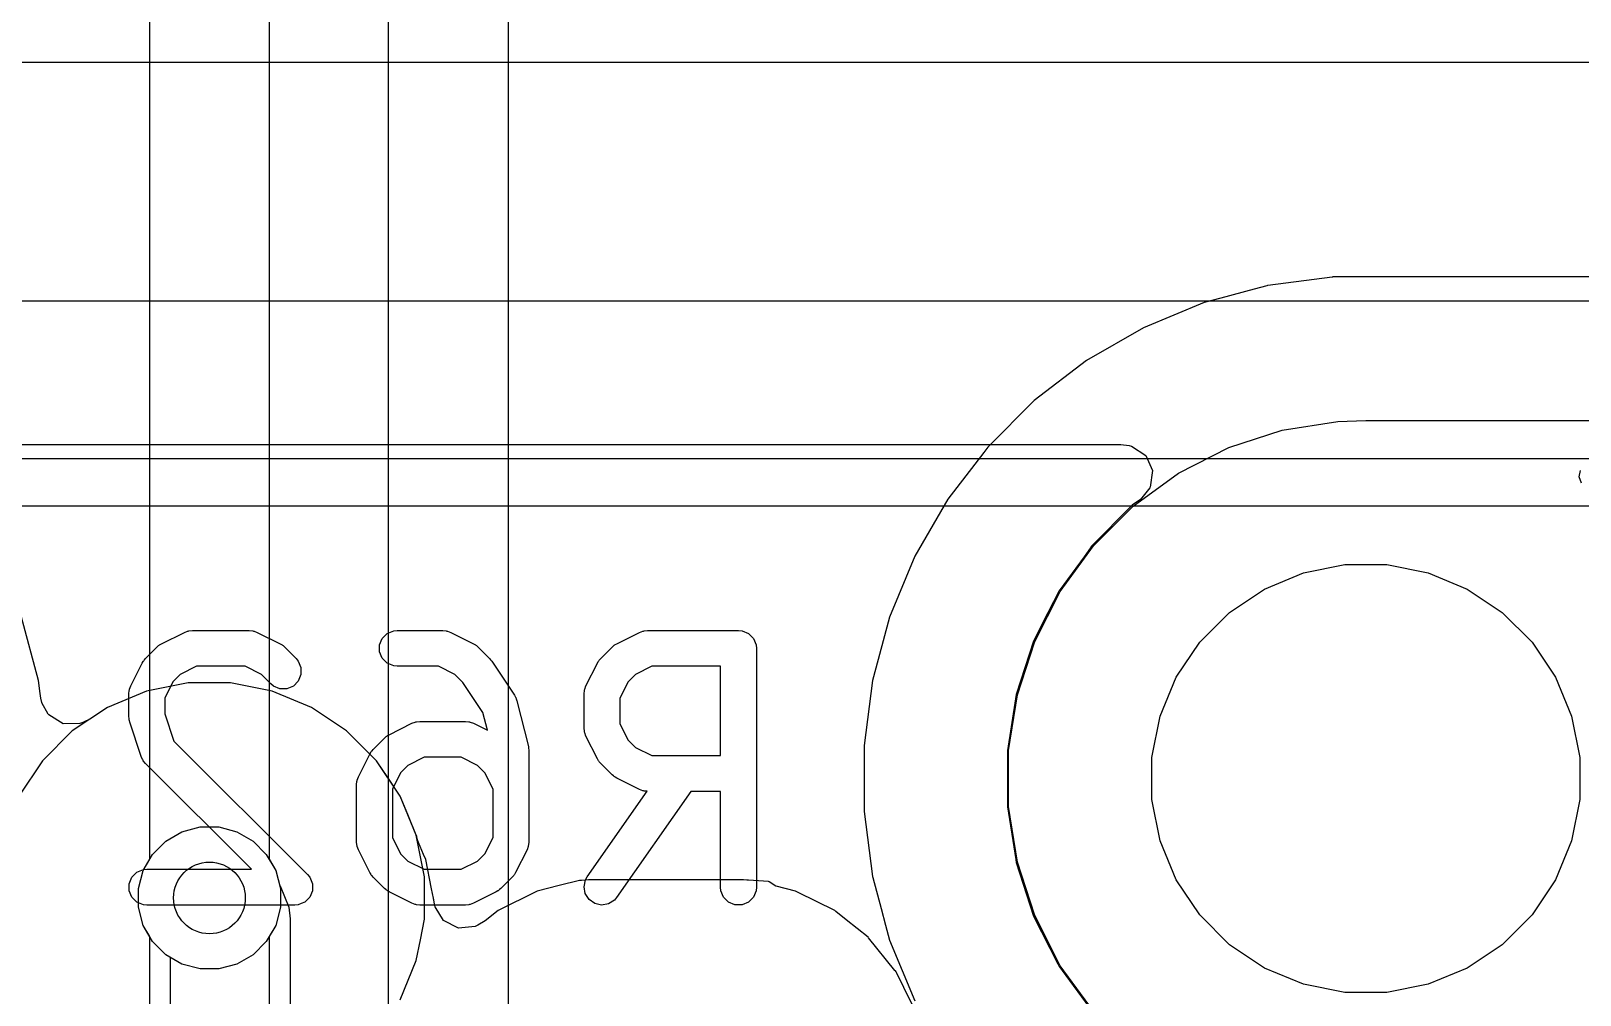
# Model space of a CAD drawing. Header units: inches. Extents: x 1.3 to 5.24, y -7.03 to -1.12.
# Drawn here: x 4.5178 to 4.7731, y -5.3703 to -5.2114 of the extents above; entities that cross this region are included whole.
import ezdxf

# ---------------------------------------------------------------- set-up
doc = ezdxf.new("R2010")
doc.units = ezdxf.units.IN
doc.header["$MEASUREMENT"] = 0
for name, color, linetype, true_color in [('B.Cu', 153, 'CONTINUOUS', 0x4d7fc4), ('B.Mask', 4, 'CONTINUOUS', 0x02ffee), ('B.Silkscreen', 31, 'CONTINUOUS', 0xe8b2a7), ('F.Cu', 13, 'CONTINUOUS', 0xc83434), ('F.Mask', 201, 'CONTINUOUS', 0xd864ff), ('F.Silkscreen', 41, 'CONTINUOUS', 0xf2eda1), ('In1.Cu', 91, 'CONTINUOUS', 0x7fc87f), ('In2.Cu', 33, 'CONTINUOUS', 0xce7d2c)]:
    doc.layers.add(name, color=color, linetype=linetype, true_color=true_color)

msp = doc.modelspace()

# ---------------------------------------------------------------- linework, layer by layer
at = {"layer": 'B.Cu', "linetype": 'CONTINUOUS'}
for p, q in [((3.98976, -5.21654), (5.03937, -5.21654)), ((5.03122, -5.25591), (3.99792, -5.25591)), ((4.47789, -5.27955), (4.6974, -5.27955)), ((4.6974, -5.27955), (4.69878, -5.27974)), ((4.69878, -5.27974), (4.6992, -5.27987)), ((4.6992, -5.27987), (4.70152, -5.28136)), ((4.70152, -5.28136), (4.70266, -5.28386)), ((4.70266, -5.28386), (4.70227, -5.28658)), ((4.77292, -5.28491), (4.77313, -5.28387)), ((4.77333, -5.28597), (4.77292, -5.28491)), ((4.70222, -5.28669), (4.70065, -5.28862)), ((4.70227, -5.28658), (4.70222, -5.28669)), ((4.69931, -5.28959), (4.69256, -5.29634)), ((4.70065, -5.28862), (4.69931, -5.28959)), ((4.69135, -5.29807), (4.68727, -5.30368)), ((4.6924, -5.29663), (4.69135, -5.29807)), ((4.69256, -5.29634), (4.6924, -5.29663)), ((4.72109, -5.3034), (4.72751, -5.30074)), ((4.72751, -5.30074), (4.73432, -5.29938)), ((4.73432, -5.29938), (4.74127, -5.29938)), ((4.74127, -5.29938), (4.74808, -5.30074)), ((4.74808, -5.30074), (4.7545, -5.3034)), ((4.68727, -5.30368), (4.68541, -5.30733)), ((4.71532, -5.30726), (4.72109, -5.3034)), ((4.7545, -5.3034), (4.76027, -5.30726)), ((4.68541, -5.30733), (4.68305, -5.31197)), ((4.71041, -5.31217), (4.71532, -5.30726)), ((4.76027, -5.30726), (4.76519, -5.31217)), ((4.68305, -5.31197), (4.68018, -5.32081)), ((4.70655, -5.31794), (4.71041, -5.31217)), ((4.76519, -5.31217), (4.76904, -5.31794)), ((4.54375, -5.31888), (4.5369, -5.32024)), ((4.55074, -5.31888), (4.54375, -5.31888)), ((4.54375, -5.31888), (4.54375, -5.31888)), ((4.54375, -5.31888), (4.54375, -5.31888)), ((4.55758, -5.32024), (4.55074, -5.31888)), ((4.55074, -5.31888), (4.55074, -5.31888)), ((4.55074, -5.31888), (4.55074, -5.31888)), ((4.70389, -5.32436), (4.70655, -5.31794)), ((4.76904, -5.31794), (4.7717, -5.32436)), ((4.5369, -5.32024), (4.53045, -5.32291)), ((4.5369, -5.32024), (4.5369, -5.32024)), ((4.5369, -5.32024), (4.5369, -5.32024)), ((4.55759, -5.32024), (4.55758, -5.32024)), ((4.55758, -5.32024), (4.55758, -5.32024)), ((4.56404, -5.32291), (4.55759, -5.32024)), ((4.68018, -5.32081), (4.67872, -5.33)), ((4.68018, -5.32081), (4.68018, -5.32081)), ((4.68018, -5.32081), (4.68018, -5.32081)), ((4.53045, -5.32291), (4.52464, -5.32679)), ((4.53045, -5.32291), (4.53045, -5.32291)), ((4.53045, -5.32291), (4.53045, -5.32291)), ((4.56984, -5.32679), (4.56404, -5.32291)), ((4.56404, -5.32291), (4.56404, -5.32291)), ((4.56404, -5.32291), (4.56404, -5.32291)), ((4.56404, -5.32291), (4.56404, -5.32291)), ((4.56404, -5.32291), (4.56404, -5.32291)), ((4.52464, -5.32679), (4.51971, -5.33173)), ((4.52464, -5.32679), (4.52464, -5.32679)), ((4.52464, -5.32679), (4.52464, -5.32679)), ((4.57478, -5.33173), (4.56984, -5.32679)), ((4.56984, -5.32679), (4.56984, -5.32679)), ((4.56984, -5.32679), (4.56984, -5.32679)), ((4.70253, -5.33117), (4.70389, -5.32436)), ((4.7717, -5.32436), (4.77306, -5.33117)), ((4.51971, -5.33173), (4.51583, -5.33754)), ((4.51971, -5.33173), (4.51971, -5.33173)), ((4.51971, -5.33173), (4.51971, -5.33173)), ((4.57866, -5.33754), (4.57478, -5.33173)), ((4.57478, -5.33173), (4.57478, -5.33173)), ((4.57478, -5.33173), (4.57478, -5.33173)), ((4.67872, -5.33), (4.67872, -5.3393)), ((4.70253, -5.33812), (4.70253, -5.33117)), ((4.77306, -5.33117), (4.77306, -5.33812)), ((4.57992, -5.34057), (4.57866, -5.33754)), ((4.57866, -5.33754), (4.57866, -5.33754)), ((4.67872, -5.3393), (4.6801, -5.34801)), ((4.70389, -5.34493), (4.70253, -5.33812)), ((4.77306, -5.33812), (4.7717, -5.34493)), ((4.58133, -5.34399), (4.57992, -5.34057)), ((4.54005, -5.34496), (4.54272, -5.34342)), ((4.54272, -5.34342), (4.5457, -5.34262)), ((4.5457, -5.34262), (4.54879, -5.34262)), ((4.54879, -5.34262), (4.55176, -5.34342)), ((4.55176, -5.34342), (4.55443, -5.34496)), ((4.58139, -5.34417), (4.58133, -5.34399)), ((4.58141, -5.34427), (4.58139, -5.34417)), ((4.58155, -5.34473), (4.58141, -5.34427)), ((4.53633, -5.34981), (4.53787, -5.34714)), ((4.53787, -5.34714), (4.54005, -5.34496)), ((4.55443, -5.34496), (4.55661, -5.34714)), ((4.55661, -5.34714), (4.55816, -5.34981)), ((4.58171, -5.34518), (4.58155, -5.34473)), ((4.58253, -5.34716), (4.58171, -5.34518)), ((4.58289, -5.34801), (4.58253, -5.34716)), ((4.70655, -5.35135), (4.70389, -5.34493)), ((4.7717, -5.34493), (4.76904, -5.35135)), ((4.58385, -5.35283), (4.58289, -5.34801)), ((4.6801, -5.34801), (4.68018, -5.34848)), ((4.68018, -5.34848), (4.68305, -5.35732)), ((4.53553, -5.35279), (4.53633, -5.34981)), ((4.55816, -5.34981), (4.5588, -5.35222)), ((4.5588, -5.35222), (4.55887, -5.35231)), ((4.55887, -5.35231), (4.56034, -5.35586)), ((4.60486, -5.3523), (4.60125, -5.3532)), ((4.60822, -5.35147), (4.60486, -5.3523)), ((4.60828, -5.35146), (4.60822, -5.35147)), ((4.60838, -5.35146), (4.60828, -5.35146)), ((4.60857, -5.35144), (4.60838, -5.35146)), ((4.60969, -5.35137), (4.60857, -5.35144)), ((4.60979, -5.35136), (4.60969, -5.35137)), ((4.60983, -5.35136), (4.60979, -5.35136)), ((4.63525, -5.35136), (4.60983, -5.35136)), ((4.63579, -5.35139), (4.63525, -5.35136)), ((4.63525, -5.35136), (4.63525, -5.35136)), ((4.63605, -5.35141), (4.63579, -5.35139)), ((4.63579, -5.35139), (4.63579, -5.35139)), ((4.63936, -5.35164), (4.63605, -5.35141)), ((4.63946, -5.35169), (4.63936, -5.35164)), ((4.64057, -5.35239), (4.63946, -5.35169)), ((4.71041, -5.35712), (4.70655, -5.35135)), ((4.76904, -5.35135), (4.76519, -5.35712)), ((4.53553, -5.35587), (4.53553, -5.35279)), ((4.58415, -5.35436), (4.58385, -5.35283)), ((4.58417, -5.35445), (4.58415, -5.35436)), ((4.58419, -5.35464), (4.58417, -5.35445)), ((4.58433, -5.35533), (4.58419, -5.35464)), ((4.60113, -5.35326), (4.59482, -5.35639)), ((4.60124, -5.3532), (4.60113, -5.35326)), ((4.60125, -5.3532), (4.60124, -5.3532)), ((4.60125, -5.3532), (4.60125, -5.3532)), ((4.64063, -5.35241), (4.64057, -5.35239)), ((4.64383, -5.3532), (4.64063, -5.35241)), ((4.64424, -5.35341), (4.64383, -5.3532)), ((4.64383, -5.3532), (4.64383, -5.3532)), ((4.65027, -5.3564), (4.64424, -5.35341)), ((4.64424, -5.35341), (4.64424, -5.35341)), ((4.53633, -5.35885), (4.53553, -5.35587)), ((4.56034, -5.35586), (4.56034, -5.35586)), ((4.56034, -5.35586), (4.56053, -5.35778)), ((4.58446, -5.35579), (4.58433, -5.35533)), ((4.58583, -5.35807), (4.58446, -5.35579)), ((4.59482, -5.35639), (4.59266, -5.35813)), ((4.65036, -5.35647), (4.65027, -5.3564)), ((4.65046, -5.35655), (4.65036, -5.35647)), ((4.65036, -5.35647), (4.65036, -5.35647)), ((4.65218, -5.35794), (4.65046, -5.35655)), ((4.65046, -5.35655), (4.65046, -5.35655)), ((4.68305, -5.35732), (4.68706, -5.3652)), ((4.71532, -5.36204), (4.71041, -5.35712)), ((4.76519, -5.35712), (4.76027, -5.36204)), ((4.53787, -5.36152), (4.53633, -5.35885)), ((4.56053, -5.35778), (4.56053, -5.375)), ((4.58829, -5.35931), (4.58583, -5.35807)), ((4.59103, -5.35902), (4.58829, -5.35931)), ((4.59146, -5.35883), (4.59103, -5.35902)), ((4.59266, -5.35813), (4.59146, -5.35883)), ((4.59266, -5.35813), (4.59266, -5.35813)), ((4.59266, -5.35813), (4.59266, -5.35813)), ((4.65578, -5.36082), (4.65218, -5.35794)), ((4.54005, -5.3637), (4.53787, -5.36152)), ((4.65585, -5.36088), (4.65578, -5.36082)), ((4.66018, -5.36627), (4.65585, -5.36088)), ((4.65585, -5.36088), (4.65585, -5.36088)), ((4.65585, -5.36088), (4.65585, -5.36088)), ((4.72109, -5.36589), (4.71532, -5.36204)), ((4.76027, -5.36204), (4.7545, -5.36589)), ((4.54085, -5.36416), (4.54005, -5.3637)), ((4.54085, -5.375), (4.54085, -5.36416)), ((4.66027, -5.36637), (4.66018, -5.36627)), ((4.66038, -5.36652), (4.66027, -5.36637)), ((4.66048, -5.36674), (4.66038, -5.36652)), ((4.66165, -5.3691), (4.66048, -5.36674)), ((4.68706, -5.3652), (4.68717, -5.36541)), ((4.68717, -5.36541), (4.68727, -5.36561)), ((4.68727, -5.36561), (4.68775, -5.36627)), ((4.68775, -5.36627), (4.69274, -5.37313)), ((4.72751, -5.36855), (4.72109, -5.36589)), ((4.7545, -5.36589), (4.74808, -5.36855)), ((4.66353, -5.37291), (4.66165, -5.3691)), ((4.73432, -5.36991), (4.72751, -5.36855)), ((4.74127, -5.36991), (4.73432, -5.36991)), ((4.74808, -5.36855), (4.74127, -5.36991))]:
    msp.add_line(p, q, dxfattribs=at)
at = {"layer": 'B.Cu'}
msp.add_circle((4.54724, -5.35433), 0.00591, dxfattribs=at)
at = {"layer": 'B.Mask', "linetype": 'CONTINUOUS'}
for p, q in [((4.72109, -5.3034), (4.72751, -5.30074)), ((4.72751, -5.30074), (4.73432, -5.29938)), ((4.73432, -5.29938), (4.74127, -5.29938)), ((4.74127, -5.29938), (4.74808, -5.30074)), ((4.74808, -5.30074), (4.7545, -5.3034)), ((4.71532, -5.30726), (4.72109, -5.3034)), ((4.7545, -5.3034), (4.76027, -5.30726)), ((4.71041, -5.31217), (4.71532, -5.30726)), ((4.76027, -5.30726), (4.76519, -5.31217)), ((4.70655, -5.31794), (4.71041, -5.31217)), ((4.76519, -5.31217), (4.76904, -5.31794)), ((4.70389, -5.32436), (4.70655, -5.31794)), ((4.76904, -5.31794), (4.7717, -5.32436)), ((4.70253, -5.33117), (4.70389, -5.32436)), ((4.7717, -5.32436), (4.77306, -5.33117)), ((4.70253, -5.33812), (4.70253, -5.33117)), ((4.77306, -5.33117), (4.77306, -5.33812)), ((4.70389, -5.34493), (4.70253, -5.33812)), ((4.77306, -5.33812), (4.7717, -5.34493)), ((4.70655, -5.35135), (4.70389, -5.34493)), ((4.7717, -5.34493), (4.76904, -5.35135)), ((4.71041, -5.35712), (4.70655, -5.35135)), ((4.76904, -5.35135), (4.76519, -5.35712)), ((4.71532, -5.36204), (4.71041, -5.35712)), ((4.76519, -5.35712), (4.76027, -5.36204)), ((4.72109, -5.36589), (4.71532, -5.36204)), ((4.76027, -5.36204), (4.7545, -5.36589)), ((4.72751, -5.36855), (4.72109, -5.36589)), ((4.7545, -5.36589), (4.74808, -5.36855)), ((4.73432, -5.36991), (4.72751, -5.36855)), ((4.74127, -5.36991), (4.73432, -5.36991)), ((4.74808, -5.36855), (4.74127, -5.36991))]:
    msp.add_line(p, q, dxfattribs=at)
at = {"layer": 'B.Silkscreen', "linetype": 'CONTINUOUS'}
for p, q in [((4.53936, -5.31242), (4.54311, -5.31054)), ((4.54311, -5.31054), (4.54365, -5.31033)), ((4.54365, -5.31033), (4.54376, -5.31033)), ((4.54376, -5.31033), (4.54386, -5.31029)), ((4.54386, -5.31029), (4.54443, -5.31023)), ((4.54443, -5.31023), (4.55381, -5.31023)), ((4.55381, -5.31023), (4.55438, -5.31029)), ((4.55438, -5.31029), (4.55448, -5.31033)), ((4.55448, -5.31033), (4.55459, -5.31033)), ((4.55459, -5.31033), (4.55513, -5.31054)), ((4.55513, -5.31054), (4.55888, -5.31242)), ((4.57572, -5.31154), (4.57654, -5.31073)), ((4.57654, -5.31073), (4.5776, -5.31029)), ((4.5776, -5.31029), (4.57818, -5.31023)), ((4.57818, -5.31023), (4.58568, -5.31023)), ((4.58568, -5.31023), (4.58625, -5.31029)), ((4.58625, -5.31029), (4.58635, -5.31033)), ((4.58635, -5.31033), (4.58646, -5.31033)), ((4.58646, -5.31033), (4.587, -5.31054)), ((4.587, -5.31054), (4.59075, -5.31242)), ((4.61435, -5.31242), (4.6181, -5.31054)), ((4.6181, -5.31054), (4.61864, -5.31033)), ((4.61864, -5.31033), (4.61875, -5.31033)), ((4.61875, -5.31033), (4.61885, -5.31029)), ((4.61885, -5.31029), (4.61942, -5.31023)), ((4.61942, -5.31023), (4.63442, -5.31023)), ((4.63442, -5.31023), (4.635, -5.31029)), ((4.635, -5.31029), (4.63606, -5.31073)), ((4.63606, -5.31073), (4.63688, -5.31154)), ((4.53672, -5.31484), (4.53859, -5.31297)), ((4.53859, -5.31297), (4.53882, -5.31278)), ((4.53882, -5.31278), (4.53887, -5.31272)), ((4.53887, -5.31272), (4.53896, -5.31267)), ((4.53896, -5.31267), (4.53904, -5.3126)), ((4.53904, -5.3126), (4.53911, -5.31257)), ((4.53911, -5.31257), (4.53936, -5.31242)), ((4.55888, -5.31242), (4.55912, -5.31257)), ((4.55912, -5.31257), (4.5592, -5.3126)), ((4.5592, -5.3126), (4.55928, -5.31267)), ((4.55928, -5.31267), (4.55937, -5.31272)), ((4.55937, -5.31272), (4.55942, -5.31278)), ((4.55942, -5.31278), (4.55964, -5.31297)), ((4.55964, -5.31297), (4.56152, -5.31484)), ((4.57528, -5.31261), (4.57572, -5.31154)), ((4.57528, -5.31376), (4.57528, -5.31261)), ((4.57572, -5.31482), (4.57528, -5.31376)), ((4.59075, -5.31242), (4.59099, -5.31257)), ((4.59099, -5.31257), (4.59107, -5.3126)), ((4.59107, -5.3126), (4.59115, -5.31267)), ((4.59115, -5.31267), (4.59124, -5.31272)), ((4.59124, -5.31272), (4.59129, -5.31278)), ((4.59129, -5.31278), (4.59151, -5.31297)), ((4.59151, -5.31297), (4.59339, -5.31484)), ((4.61171, -5.31484), (4.61359, -5.31297)), ((4.61359, -5.31297), (4.61381, -5.31278)), ((4.61381, -5.31278), (4.61386, -5.31272)), ((4.61386, -5.31272), (4.61395, -5.31267)), ((4.61395, -5.31267), (4.61403, -5.3126)), ((4.61403, -5.3126), (4.6141, -5.31257)), ((4.6141, -5.31257), (4.61435, -5.31242)), ((4.63688, -5.31154), (4.63732, -5.31261)), ((4.63732, -5.31261), (4.63737, -5.31318)), ((4.63737, -5.31318), (4.63737, -5.35255)), ((4.53429, -5.31936), (4.53617, -5.31561)), ((4.53617, -5.31561), (4.53632, -5.31536)), ((4.53632, -5.31536), (4.53635, -5.31529)), ((4.53635, -5.31529), (4.53642, -5.31521)), ((4.53642, -5.31521), (4.53647, -5.31512)), ((4.53647, -5.31512), (4.53653, -5.31507)), ((4.53653, -5.31507), (4.53672, -5.31484)), ((4.54513, -5.31613), (4.54243, -5.31748)), ((4.55311, -5.31613), (4.54513, -5.31613)), ((4.55581, -5.31748), (4.55311, -5.31613)), ((4.56152, -5.31484), (4.56189, -5.31529)), ((4.56189, -5.31529), (4.56233, -5.31636)), ((4.56233, -5.31636), (4.56233, -5.31751)), ((4.57654, -5.31564), (4.57572, -5.31482)), ((4.5776, -5.31608), (4.57654, -5.31564)), ((4.57818, -5.31613), (4.5776, -5.31608)), ((4.58498, -5.31613), (4.57818, -5.31613)), ((4.58768, -5.31748), (4.58498, -5.31613)), ((4.59339, -5.31484), (4.59339, -5.31485)), ((4.59339, -5.31485), (4.59339, -5.31485)), ((4.59339, -5.31485), (4.59358, -5.31508)), ((4.59358, -5.31508), (4.59376, -5.31529)), ((4.59376, -5.31529), (4.59376, -5.31529)), ((4.59376, -5.31529), (4.59376, -5.31529)), ((4.59376, -5.31529), (4.59751, -5.32092)), ((4.60928, -5.31936), (4.61116, -5.31561)), ((4.61116, -5.31561), (4.61131, -5.31536)), ((4.61131, -5.31536), (4.61134, -5.31529)), ((4.61134, -5.31529), (4.61141, -5.31521)), ((4.61141, -5.31521), (4.61147, -5.31512)), ((4.61147, -5.31512), (4.61152, -5.31507)), ((4.61152, -5.31507), (4.61171, -5.31484)), ((4.62012, -5.31613), (4.61742, -5.31748)), ((4.63147, -5.31613), (4.62012, -5.31613)), ((4.63147, -5.33085), (4.63147, -5.31613)), ((4.54123, -5.31868), (4.53989, -5.32138)), ((4.54243, -5.31748), (4.54123, -5.31868)), ((4.55734, -5.31902), (4.55581, -5.31748)), ((4.55779, -5.31939), (4.55734, -5.31902)), ((4.56189, -5.31857), (4.56107, -5.31939)), ((4.56233, -5.31751), (4.56189, -5.31857)), ((4.58901, -5.31881), (4.58768, -5.31748)), ((4.59231, -5.32377), (4.58901, -5.31881)), ((4.61623, -5.31868), (4.61488, -5.32138)), ((4.61742, -5.31748), (4.61623, -5.31868)), ((4.53398, -5.32068), (4.53404, -5.3201)), ((4.53398, -5.32443), (4.53398, -5.32068)), ((4.53404, -5.3201), (4.53408, -5.32001)), ((4.53408, -5.3199), (4.53429, -5.31936)), ((4.53408, -5.32001), (4.53408, -5.3199)), ((4.53989, -5.32138), (4.53989, -5.32395)), ((4.55885, -5.31983), (4.55779, -5.31939)), ((4.56001, -5.31983), (4.55885, -5.31983)), ((4.56107, -5.31939), (4.56001, -5.31983)), ((4.59751, -5.32092), (4.59768, -5.32124)), ((4.59768, -5.32124), (4.59772, -5.32129)), ((4.59772, -5.32129), (4.59775, -5.32136)), ((4.59775, -5.32136), (4.59778, -5.32143)), ((4.59778, -5.32143), (4.59779, -5.3215)), ((4.59779, -5.3215), (4.59792, -5.32184)), ((4.60897, -5.32068), (4.60903, -5.3201)), ((4.60897, -5.32631), (4.60897, -5.32068)), ((4.60903, -5.3201), (4.60907, -5.32001)), ((4.60907, -5.32001), (4.60908, -5.3199)), ((4.60908, -5.3199), (4.60928, -5.31936)), ((4.61488, -5.32138), (4.61488, -5.32561)), ((4.53989, -5.32395), (4.54139, -5.32846)), ((4.59304, -5.32669), (4.59231, -5.32377)), ((4.59792, -5.32184), (4.59979, -5.32934)), ((4.53401, -5.32472), (4.53398, -5.32443)), ((4.534, -5.3248), (4.53401, -5.32472)), ((4.53403, -5.3249), (4.534, -5.3248)), ((4.53404, -5.32501), (4.53403, -5.3249)), ((4.53407, -5.32508), (4.53404, -5.32501)), ((4.53413, -5.32536), (4.53407, -5.32508)), ((4.53601, -5.33099), (4.53413, -5.32536)), ((4.57686, -5.32741), (4.58061, -5.32554)), ((4.58061, -5.32554), (4.58115, -5.32533)), ((4.58115, -5.32533), (4.58125, -5.32532)), ((4.58125, -5.32532), (4.58135, -5.32528)), ((4.58135, -5.32528), (4.58193, -5.32523)), ((4.58193, -5.32523), (4.58943, -5.32523)), ((4.58943, -5.32523), (4.59, -5.32528)), ((4.59, -5.32528), (4.5901, -5.32532)), ((4.5901, -5.32532), (4.59021, -5.32533)), ((4.59021, -5.32533), (4.59075, -5.32554)), ((4.59075, -5.32554), (4.59304, -5.32669)), ((4.60903, -5.32688), (4.60897, -5.32631)), ((4.61488, -5.32561), (4.61623, -5.32831)), ((4.54139, -5.32846), (4.56339, -5.35046)), ((4.57421, -5.32984), (4.57609, -5.32797)), ((4.57609, -5.32797), (4.57632, -5.32778)), ((4.57632, -5.32778), (4.57637, -5.32772)), ((4.57637, -5.32772), (4.57646, -5.32767)), ((4.57646, -5.32767), (4.57654, -5.3276)), ((4.57654, -5.3276), (4.57661, -5.32757)), ((4.57661, -5.32757), (4.57686, -5.32741)), ((4.59979, -5.32934), (4.5998, -5.32944)), ((4.60907, -5.32698), (4.60903, -5.32688)), ((4.60908, -5.32709), (4.60907, -5.32698)), ((4.60928, -5.32763), (4.60908, -5.32709)), ((4.61116, -5.33138), (4.60928, -5.32763)), ((4.61623, -5.32831), (4.61742, -5.3295)), ((4.53624, -5.33152), (4.53601, -5.33099)), ((4.53631, -5.3316), (4.53624, -5.33152)), ((4.53635, -5.3317), (4.53631, -5.3316)), ((4.53672, -5.33214), (4.53635, -5.3317)), ((4.57179, -5.33436), (4.57366, -5.33061)), ((4.57366, -5.33061), (4.57382, -5.33036)), ((4.57382, -5.33036), (4.57385, -5.33029)), ((4.57385, -5.33029), (4.57391, -5.33021)), ((4.57391, -5.33021), (4.57397, -5.33012)), ((4.57397, -5.33012), (4.57403, -5.33007)), ((4.57403, -5.33007), (4.57421, -5.32984)), ((4.58262, -5.33113), (4.57993, -5.33248)), ((4.58873, -5.33113), (4.58262, -5.33113)), ((4.59143, -5.33248), (4.58873, -5.33113)), ((4.5998, -5.32944), (4.59982, -5.32948)), ((4.59982, -5.32948), (4.59984, -5.3297)), ((4.59984, -5.3297), (4.59987, -5.32991)), ((4.59987, -5.32991), (4.59987, -5.32995)), ((4.59987, -5.32995), (4.59988, -5.33005)), ((4.59988, -5.33005), (4.59988, -5.34505)), ((4.61131, -5.33162), (4.61116, -5.33138)), ((4.61134, -5.3317), (4.61131, -5.33162)), ((4.61141, -5.33178), (4.61134, -5.3317)), ((4.61147, -5.33187), (4.61141, -5.33178)), ((4.61152, -5.33192), (4.61147, -5.33187)), ((4.61171, -5.33214), (4.61152, -5.33192)), ((4.61742, -5.3295), (4.62012, -5.33085)), ((4.62012, -5.33085), (4.63147, -5.33085)), ((4.55418, -5.3496), (4.53672, -5.33214)), ((4.57158, -5.3349), (4.57179, -5.33436)), ((4.57873, -5.33368), (4.57738, -5.33638)), ((4.57993, -5.33248), (4.57873, -5.33368)), ((4.59262, -5.33368), (4.59143, -5.33248)), ((4.59397, -5.33638), (4.59262, -5.33368)), ((4.61359, -5.33402), (4.61171, -5.33214)), ((4.61381, -5.3342), (4.61359, -5.33402)), ((4.61386, -5.33426), (4.61381, -5.3342)), ((4.61395, -5.33432), (4.61386, -5.33426)), ((4.61403, -5.33438), (4.61395, -5.33432)), ((4.6141, -5.33441), (4.61403, -5.33438)), ((4.61435, -5.33457), (4.6141, -5.33441)), ((4.57148, -5.33568), (4.57153, -5.3351)), ((4.57148, -5.34505), (4.57148, -5.33568)), ((4.57153, -5.3351), (4.57157, -5.335)), ((4.57157, -5.335), (4.57158, -5.3349)), ((4.57738, -5.33638), (4.57738, -5.34436)), ((4.59397, -5.34436), (4.59397, -5.33638)), ((4.6095, -5.35086), (4.61938, -5.33675)), ((4.62658, -5.33676), (4.61434, -5.35425)), ((4.6181, -5.33645), (4.61435, -5.33457)), ((4.61864, -5.33665), (4.6181, -5.33645)), ((4.61875, -5.33666), (4.61864, -5.33665)), ((4.61885, -5.3367), (4.61875, -5.33666)), ((4.61938, -5.33675), (4.61885, -5.3367)), ((4.63147, -5.33676), (4.62658, -5.33676)), ((4.63147, -5.35255), (4.63147, -5.33676)), ((4.57738, -5.34436), (4.57873, -5.34705)), ((4.59262, -5.34705), (4.59397, -5.34436)), ((4.57153, -5.34563), (4.57148, -5.34505)), ((4.57157, -5.34573), (4.57153, -5.34563)), ((4.57158, -5.34583), (4.57157, -5.34573)), ((4.57179, -5.34637), (4.57158, -5.34583)), ((4.57366, -5.35012), (4.57179, -5.34637)), ((4.57873, -5.34705), (4.57993, -5.34825)), ((4.59143, -5.34825), (4.59262, -5.34705)), ((4.59957, -5.34637), (4.59769, -5.35012)), ((4.59977, -5.34583), (4.59957, -5.34637)), ((4.59978, -5.34573), (4.59977, -5.34583)), ((4.59982, -5.34563), (4.59978, -5.34573)), ((4.59988, -5.34505), (4.59982, -5.34563)), ((4.53529, -5.3501), (4.53636, -5.34966)), ((4.53636, -5.34966), (4.53693, -5.3496)), ((4.53693, -5.3496), (4.55418, -5.3496)), ((4.57993, -5.34825), (4.58262, -5.3496)), ((4.58262, -5.3496), (4.58873, -5.3496)), ((4.58873, -5.3496), (4.59143, -5.34825)), ((4.53404, -5.35198), (4.53448, -5.35091)), ((4.53404, -5.35313), (4.53404, -5.35198)), ((4.53448, -5.35091), (4.53529, -5.3501)), ((4.56339, -5.35046), (4.56376, -5.35091)), ((4.56376, -5.35091), (4.5642, -5.35198)), ((4.5642, -5.35198), (4.5642, -5.35313)), ((4.57382, -5.35037), (4.57366, -5.35012)), ((4.57385, -5.35044), (4.57382, -5.35037)), ((4.57391, -5.35052), (4.57385, -5.35044)), ((4.57397, -5.35061), (4.57391, -5.35052)), ((4.57403, -5.35066), (4.57397, -5.35061)), ((4.57421, -5.35089), (4.57403, -5.35066)), ((4.57609, -5.35277), (4.57421, -5.35089)), ((4.59714, -5.35089), (4.59526, -5.35277)), ((4.59732, -5.35066), (4.59714, -5.35089)), ((4.59738, -5.35061), (4.59732, -5.35066)), ((4.59744, -5.35052), (4.59738, -5.35061)), ((4.59751, -5.35044), (4.59744, -5.35052)), ((4.59754, -5.35037), (4.59751, -5.35044)), ((4.59769, -5.35012), (4.59754, -5.35037)), ((4.60897, -5.35249), (4.60922, -5.35136)), ((4.60922, -5.35136), (4.6095, -5.35086)), ((4.53448, -5.35419), (4.53404, -5.35313)), ((4.53529, -5.35501), (4.53448, -5.35419)), ((4.56376, -5.35419), (4.56295, -5.35501)), ((4.5642, -5.35313), (4.56376, -5.35419)), ((4.57632, -5.35295), (4.57609, -5.35277)), ((4.57637, -5.35301), (4.57632, -5.35295)), ((4.57646, -5.35307), (4.57637, -5.35301)), ((4.57654, -5.35313), (4.57646, -5.35307)), ((4.57661, -5.35316), (4.57654, -5.35313)), ((4.57686, -5.35332), (4.57661, -5.35316)), ((4.58061, -5.35519), (4.57686, -5.35332)), ((4.5945, -5.35332), (4.59075, -5.35519)), ((4.59474, -5.35316), (4.5945, -5.35332)), ((4.59482, -5.35313), (4.59474, -5.35316)), ((4.5949, -5.35307), (4.59482, -5.35313)), ((4.59499, -5.35301), (4.5949, -5.35307)), ((4.59504, -5.35295), (4.59499, -5.35301)), ((4.59526, -5.35277), (4.59504, -5.35295)), ((4.60917, -5.35362), (4.60897, -5.35249)), ((4.60979, -5.35459), (4.60917, -5.35362)), ((4.61073, -5.35525), (4.60979, -5.35459)), ((4.61397, -5.35468), (4.61299, -5.3553)), ((4.61434, -5.35425), (4.61397, -5.35468)), ((4.63152, -5.35313), (4.63147, -5.35255)), ((4.63197, -5.35419), (4.63152, -5.35313)), ((4.63278, -5.35501), (4.63197, -5.35419)), ((4.63688, -5.35419), (4.63606, -5.35501)), ((4.63732, -5.35313), (4.63688, -5.35419)), ((4.63737, -5.35255), (4.63732, -5.35313)), ((4.53636, -5.35545), (4.53529, -5.35501)), ((4.53693, -5.3555), (4.53636, -5.35545)), ((4.5613, -5.3555), (4.53693, -5.3555)), ((4.56188, -5.35545), (4.5613, -5.3555)), ((4.56235, -5.35525), (4.56188, -5.35545)), ((4.56295, -5.35501), (4.56235, -5.35525)), ((4.58115, -5.3554), (4.58061, -5.35519)), ((4.58125, -5.35541), (4.58115, -5.3554)), ((4.58135, -5.35545), (4.58125, -5.35541)), ((4.58193, -5.3555), (4.58135, -5.35545)), ((4.58943, -5.3555), (4.58193, -5.3555)), ((4.59, -5.35545), (4.58943, -5.3555)), ((4.5901, -5.35541), (4.59, -5.35545)), ((4.59021, -5.3554), (4.5901, -5.35541)), ((4.59075, -5.35519), (4.59021, -5.3554)), ((4.61186, -5.3555), (4.61073, -5.35525)), ((4.61299, -5.3553), (4.61186, -5.3555)), ((4.63384, -5.35545), (4.63278, -5.35501)), ((4.635, -5.35545), (4.63384, -5.35545)), ((4.63606, -5.35501), (4.635, -5.35545))]:
    msp.add_line(p, q, dxfattribs=at)
at = {"layer": 'F.Cu', "linetype": 'CONTINUOUS'}
for p, q in [((4.73221, -5.25197), (4.72163, -5.25336)), ((4.73229, -5.25196), (4.73221, -5.25197)), ((4.73237, -5.25195), (4.73229, -5.25196)), ((4.84914, -5.25195), (4.73237, -5.25195)), ((4.71941, -5.25396), (4.71391, -5.25543)), ((4.72149, -5.2534), (4.71941, -5.25396)), ((4.71941, -5.25396), (4.71941, -5.25396)), ((4.72156, -5.25338), (4.72149, -5.2534)), ((4.72163, -5.25336), (4.72156, -5.25338)), ((4.72163, -5.25336), (4.72163, -5.25336)), ((4.71116, -5.25617), (4.70114, -5.26032)), ((4.71391, -5.25543), (4.71116, -5.25617)), ((4.70114, -5.26032), (4.69175, -5.26574)), ((4.70114, -5.26032), (4.70114, -5.26032)), ((4.69175, -5.26574), (4.68315, -5.27234)), ((4.69175, -5.26574), (4.69175, -5.26574)), ((4.68315, -5.27234), (4.67549, -5.28)), ((4.68315, -5.27234), (4.68315, -5.27234)), ((4.73316, -5.27577), (4.7378, -5.27559)), ((4.7378, -5.27559), (4.86137, -5.27559)), ((4.7152, -5.28009), (4.72401, -5.27722)), ((4.72401, -5.27722), (4.73316, -5.27577)), ((4.67549, -5.28), (4.67482, -5.28088)), ((4.67549, -5.28), (4.67549, -5.28)), ((4.67549, -5.28), (4.67549, -5.28)), ((4.67549, -5.28), (4.67549, -5.28)), ((4.70694, -5.28429), (4.7152, -5.28009)), ((4.67482, -5.28088), (4.66889, -5.2886)), ((4.69944, -5.28974), (4.70694, -5.28429)), ((4.66889, -5.2886), (4.66347, -5.29799)), ((4.66889, -5.2886), (4.66889, -5.2886)), ((4.69289, -5.29629), (4.69944, -5.28974)), ((4.66347, -5.29799), (4.65932, -5.30801)), ((4.66347, -5.29799), (4.66347, -5.29799)), ((4.68744, -5.30379), (4.69289, -5.29629)), ((4.68324, -5.31205), (4.68744, -5.30379)), ((4.51908, -5.31848), (4.51627, -5.30801)), ((4.65932, -5.30801), (4.65744, -5.31502)), ((4.65932, -5.30801), (4.65932, -5.30801)), ((4.68037, -5.32086), (4.68324, -5.31205)), ((4.65744, -5.31502), (4.65652, -5.31846)), ((4.51913, -5.31888), (4.51908, -5.31848)), ((4.51931, -5.32024), (4.51913, -5.31888)), ((4.54375, -5.31888), (4.5369, -5.32024)), ((4.55074, -5.31888), (4.54375, -5.31888)), ((4.54375, -5.31888), (4.54375, -5.31888)), ((4.54375, -5.31888), (4.54375, -5.31888)), ((4.55758, -5.32024), (4.55074, -5.31888)), ((4.55074, -5.31888), (4.55074, -5.31888)), ((4.55074, -5.31888), (4.55074, -5.31888)), ((4.65651, -5.31848), (4.6551, -5.32922)), ((4.65652, -5.31846), (4.65651, -5.31848)), ((4.65651, -5.31848), (4.65651, -5.31848)), ((4.51946, -5.32137), (4.51931, -5.32024)), ((4.51962, -5.32212), (4.51946, -5.32137)), ((4.5369, -5.32024), (4.53045, -5.32291)), ((4.5369, -5.32024), (4.5369, -5.32024)), ((4.5369, -5.32024), (4.5369, -5.32024)), ((4.55759, -5.32024), (4.55758, -5.32024)), ((4.55758, -5.32024), (4.55758, -5.32024)), ((4.56404, -5.32291), (4.55759, -5.32024)), ((4.67892, -5.33001), (4.68037, -5.32086)), ((4.51963, -5.32217), (4.51962, -5.32212)), ((4.52068, -5.32404), (4.51963, -5.32217)), ((4.52078, -5.32415), (4.52068, -5.32404)), ((4.52312, -5.3256), (4.52078, -5.32415)), ((4.52078, -5.32415), (4.52078, -5.32415)), ((4.53045, -5.32291), (4.52764, -5.32479)), ((4.53045, -5.32291), (4.53045, -5.32291)), ((4.53045, -5.32291), (4.53045, -5.32291)), ((4.56984, -5.32679), (4.56404, -5.32291)), ((4.56404, -5.32291), (4.56404, -5.32291)), ((4.56404, -5.32291), (4.56404, -5.32291)), ((4.56404, -5.32291), (4.56404, -5.32291)), ((4.56404, -5.32291), (4.56404, -5.32291)), ((4.52587, -5.32555), (4.52312, -5.3256)), ((4.52639, -5.32539), (4.52587, -5.32555)), ((4.52764, -5.32479), (4.52639, -5.32539)), ((4.57228, -5.32923), (4.56984, -5.32679)), ((4.56984, -5.32679), (4.56984, -5.32679)), ((4.56984, -5.32679), (4.56984, -5.32679)), ((4.57478, -5.33173), (4.57228, -5.32923)), ((4.6551, -5.32922), (4.6551, -5.32923)), ((4.6551, -5.32923), (4.6551, -5.34007)), ((4.57481, -5.33178), (4.57478, -5.33173)), ((4.57478, -5.33173), (4.57478, -5.33173)), ((4.57478, -5.33173), (4.57478, -5.33173)), ((4.57478, -5.33173), (4.57478, -5.33173)), ((4.57478, -5.33173), (4.57478, -5.33173)), ((4.57487, -5.33187), (4.57481, -5.33178)), ((4.57481, -5.33178), (4.57481, -5.33178)), ((4.57651, -5.33431), (4.57487, -5.33187)), ((4.67892, -5.33928), (4.67892, -5.33001)), ((4.57866, -5.33754), (4.57651, -5.33431)), ((4.58133, -5.34399), (4.57866, -5.33754)), ((4.57866, -5.33754), (4.57866, -5.33754)), ((4.68037, -5.34843), (4.67892, -5.33928)), ((4.6551, -5.34007), (4.6551, -5.34007)), ((4.6551, -5.34007), (4.65651, -5.35081)), ((4.54005, -5.34496), (4.54272, -5.34342)), ((4.54272, -5.34342), (4.5457, -5.34262)), ((4.5457, -5.34262), (4.54879, -5.34262)), ((4.54879, -5.34262), (4.55176, -5.34342)), ((4.55176, -5.34342), (4.55443, -5.34496)), ((4.5827, -5.35084), (4.58133, -5.34399)), ((4.58133, -5.34399), (4.58133, -5.34399)), ((4.53633, -5.34981), (4.53787, -5.34714)), ((4.53787, -5.34714), (4.54005, -5.34496)), ((4.55443, -5.34496), (4.55661, -5.34714)), ((4.55661, -5.34714), (4.55816, -5.34981)), ((4.68324, -5.35725), (4.68037, -5.34843)), ((4.53553, -5.35279), (4.53633, -5.34981)), ((4.55816, -5.34981), (4.55895, -5.35279)), ((4.5827, -5.35782), (4.5827, -5.35084)), ((4.5827, -5.35084), (4.5827, -5.35084)), ((4.65651, -5.35081), (4.65651, -5.35081)), ((4.65651, -5.35081), (4.65651, -5.35081)), ((4.65651, -5.35081), (4.65655, -5.35096)), ((4.65655, -5.35096), (4.65792, -5.35605)), ((4.53553, -5.35587), (4.53553, -5.35279)), ((4.55895, -5.35279), (4.55895, -5.35587)), ((4.53633, -5.35885), (4.53553, -5.35587)), ((4.55895, -5.35587), (4.55816, -5.35885)), ((4.65792, -5.35605), (4.65866, -5.35884)), ((4.68744, -5.3655), (4.68324, -5.35725)), ((4.53787, -5.36152), (4.53633, -5.35885)), ((4.55816, -5.35885), (4.55661, -5.36152)), ((4.58202, -5.36122), (4.5827, -5.35782)), ((4.5827, -5.35782), (4.5827, -5.35782)), ((4.65866, -5.35884), (4.65932, -5.36128)), ((4.54005, -5.3637), (4.53787, -5.36152)), ((4.55661, -5.36152), (4.55443, -5.3637)), ((4.58133, -5.36467), (4.58202, -5.36122)), ((4.65932, -5.36128), (4.66347, -5.3713)), ((4.54272, -5.36524), (4.54005, -5.3637)), ((4.55443, -5.3637), (4.55176, -5.36524)), ((4.57866, -5.37112), (4.58133, -5.36467)), ((4.5457, -5.36604), (4.54272, -5.36524)), ((4.54879, -5.36604), (4.5457, -5.36604)), ((4.55176, -5.36524), (4.54879, -5.36604)), ((4.69289, -5.373), (4.68744, -5.3655))]:
    msp.add_line(p, q, dxfattribs=at)
at = {"layer": 'F.Cu'}
msp.add_circle((4.54724, -5.35433), 0.00591, dxfattribs=at)
at = {"layer": 'F.Mask', "linetype": 'CONTINUOUS'}
for p, q in [((4.72109, -5.3034), (4.72751, -5.30074)), ((4.72751, -5.30074), (4.73432, -5.29938)), ((4.73432, -5.29938), (4.74127, -5.29938)), ((4.74127, -5.29938), (4.74808, -5.30074)), ((4.74808, -5.30074), (4.7545, -5.3034)), ((4.71532, -5.30726), (4.72109, -5.3034)), ((4.7545, -5.3034), (4.76027, -5.30726)), ((4.71041, -5.31217), (4.71532, -5.30726)), ((4.76027, -5.30726), (4.76519, -5.31217)), ((4.70655, -5.31794), (4.71041, -5.31217)), ((4.76519, -5.31217), (4.76904, -5.31794)), ((4.70389, -5.32436), (4.70655, -5.31794)), ((4.76904, -5.31794), (4.7717, -5.32436)), ((4.70253, -5.33117), (4.70389, -5.32436)), ((4.7717, -5.32436), (4.77306, -5.33117)), ((4.70253, -5.33812), (4.70253, -5.33117)), ((4.77306, -5.33117), (4.77306, -5.33812)), ((4.70389, -5.34493), (4.70253, -5.33812)), ((4.77306, -5.33812), (4.7717, -5.34493)), ((4.70655, -5.35135), (4.70389, -5.34493)), ((4.7717, -5.34493), (4.76904, -5.35135)), ((4.71041, -5.35712), (4.70655, -5.35135)), ((4.76904, -5.35135), (4.76519, -5.35712)), ((4.71532, -5.36204), (4.71041, -5.35712)), ((4.76519, -5.35712), (4.76027, -5.36204)), ((4.72109, -5.36589), (4.71532, -5.36204)), ((4.76027, -5.36204), (4.7545, -5.36589)), ((4.72751, -5.36855), (4.72109, -5.36589)), ((4.7545, -5.36589), (4.74808, -5.36855)), ((4.73432, -5.36991), (4.72751, -5.36855)), ((4.74127, -5.36991), (4.73432, -5.36991)), ((4.74808, -5.36855), (4.74127, -5.36991))]:
    msp.add_line(p, q, dxfattribs=at)
at = {"layer": 'F.Silkscreen', "linetype": 'CONTINUOUS'}
for p, q in [((4.39843, -5.28189), (5.1937, -5.28189)), ((5.18976, -5.28976), (4.39843, -5.28976))]:
    msp.add_line(p, q, dxfattribs=at)
at = {"layer": 'In1.Cu', "linetype": 'CONTINUOUS'}
for p, q in [((4.72109, -5.3034), (4.72751, -5.30074)), ((4.72751, -5.30074), (4.73432, -5.29938)), ((4.73432, -5.29938), (4.74127, -5.29938)), ((4.74127, -5.29938), (4.74808, -5.30074)), ((4.74808, -5.30074), (4.7545, -5.3034)), ((4.71532, -5.30726), (4.72109, -5.3034)), ((4.7545, -5.3034), (4.76027, -5.30726)), ((4.71041, -5.31217), (4.71532, -5.30726)), ((4.76027, -5.30726), (4.76519, -5.31217)), ((4.70655, -5.31794), (4.71041, -5.31217)), ((4.76519, -5.31217), (4.76904, -5.31794)), ((4.70389, -5.32436), (4.70655, -5.31794)), ((4.76904, -5.31794), (4.7717, -5.32436)), ((4.70253, -5.33117), (4.70389, -5.32436)), ((4.7717, -5.32436), (4.77306, -5.33117)), ((4.70253, -5.33812), (4.70253, -5.33117)), ((4.77306, -5.33117), (4.77306, -5.33812)), ((4.70389, -5.34493), (4.70253, -5.33812)), ((4.77306, -5.33812), (4.7717, -5.34493)), ((4.54005, -5.34496), (4.54272, -5.34342)), ((4.54272, -5.34342), (4.5457, -5.34262)), ((4.5457, -5.34262), (4.54879, -5.34262)), ((4.54879, -5.34262), (4.55176, -5.34342)), ((4.55176, -5.34342), (4.55443, -5.34496)), ((4.53633, -5.34981), (4.53787, -5.34714)), ((4.53787, -5.34714), (4.54005, -5.34496)), ((4.55443, -5.34496), (4.55661, -5.34714)), ((4.55661, -5.34714), (4.55816, -5.34981)), ((4.70655, -5.35135), (4.70389, -5.34493)), ((4.7717, -5.34493), (4.76904, -5.35135)), ((4.53553, -5.35279), (4.53633, -5.34981)), ((4.55816, -5.34981), (4.55895, -5.35279)), ((4.71041, -5.35712), (4.70655, -5.35135)), ((4.76904, -5.35135), (4.76519, -5.35712)), ((4.53553, -5.35587), (4.53553, -5.35279)), ((4.55895, -5.35279), (4.55895, -5.35587)), ((4.53633, -5.35885), (4.53553, -5.35587)), ((4.55895, -5.35587), (4.55816, -5.35885)), ((4.71532, -5.36204), (4.71041, -5.35712)), ((4.76519, -5.35712), (4.76027, -5.36204)), ((4.53787, -5.36152), (4.53633, -5.35885)), ((4.55816, -5.35885), (4.55661, -5.36152)), ((4.54005, -5.3637), (4.53787, -5.36152)), ((4.55661, -5.36152), (4.55443, -5.3637)), ((4.72109, -5.36589), (4.71532, -5.36204)), ((4.76027, -5.36204), (4.7545, -5.36589)), ((4.54272, -5.36524), (4.54005, -5.3637)), ((4.55443, -5.3637), (4.55176, -5.36524)), ((4.5457, -5.36604), (4.54272, -5.36524)), ((4.54879, -5.36604), (4.5457, -5.36604)), ((4.55176, -5.36524), (4.54879, -5.36604)), ((4.72751, -5.36855), (4.72109, -5.36589)), ((4.7545, -5.36589), (4.74808, -5.36855)), ((4.73432, -5.36991), (4.72751, -5.36855)), ((4.74127, -5.36991), (4.73432, -5.36991)), ((4.74808, -5.36855), (4.74127, -5.36991))]:
    msp.add_line(p, q, dxfattribs=at)
at = {"layer": 'In1.Cu'}
msp.add_circle((4.54724, -5.35433), 0.00591, dxfattribs=at)
at = {"layer": 'In2.Cu', "linetype": 'CONTINUOUS'}
for p, q in [((4.59646, -3.64301), (4.59646, -5.48805)), ((4.57677, -5.49213), (4.57677, -3.64708)), ((4.55709, -3.66142), (4.55709, -5.34796)), ((4.5374, -5.34796), (4.5374, -3.66549)), ((4.72109, -5.3034), (4.72751, -5.30074)), ((4.72751, -5.30074), (4.73432, -5.29938)), ((4.73432, -5.29938), (4.74127, -5.29938)), ((4.74127, -5.29938), (4.74808, -5.30074)), ((4.74808, -5.30074), (4.7545, -5.3034)), ((4.71532, -5.30726), (4.72109, -5.3034)), ((4.7545, -5.3034), (4.76027, -5.30726)), ((4.71041, -5.31217), (4.71532, -5.30726)), ((4.76027, -5.30726), (4.76519, -5.31217)), ((4.70655, -5.31794), (4.71041, -5.31217)), ((4.76519, -5.31217), (4.76904, -5.31794)), ((4.70389, -5.32436), (4.70655, -5.31794)), ((4.76904, -5.31794), (4.7717, -5.32436)), ((4.70253, -5.33117), (4.70389, -5.32436)), ((4.7717, -5.32436), (4.77306, -5.33117)), ((4.70253, -5.33812), (4.70253, -5.33117)), ((4.77306, -5.33117), (4.77306, -5.33812)), ((4.70389, -5.34493), (4.70253, -5.33812)), ((4.77306, -5.33812), (4.7717, -5.34493)), ((4.70655, -5.35135), (4.70389, -5.34493)), ((4.7717, -5.34493), (4.76904, -5.35135)), ((4.53633, -5.34981), (4.5374, -5.34796)), ((4.55709, -5.34796), (4.55816, -5.34981)), ((4.53553, -5.35279), (4.53633, -5.34981)), ((4.55816, -5.34981), (4.55895, -5.35279)), ((4.71041, -5.35712), (4.70655, -5.35135)), ((4.76904, -5.35135), (4.76519, -5.35712)), ((4.53553, -5.35587), (4.53553, -5.35279)), ((4.55895, -5.35279), (4.55895, -5.35587)), ((4.53633, -5.35885), (4.53553, -5.35587)), ((4.55895, -5.35587), (4.55816, -5.35885)), ((4.71532, -5.36204), (4.71041, -5.35712)), ((4.76519, -5.35712), (4.76027, -5.36204)), ((4.5374, -5.3607), (4.53633, -5.35885)), ((4.55816, -5.35885), (4.55709, -5.3607)), ((4.5374, -5.42899), (4.5374, -5.3607)), ((4.55709, -5.3607), (4.55709, -5.43307)), ((4.72109, -5.36589), (4.71532, -5.36204)), ((4.76027, -5.36204), (4.7545, -5.36589)), ((4.72751, -5.36855), (4.72109, -5.36589)), ((4.7545, -5.36589), (4.74808, -5.36855)), ((4.73432, -5.36991), (4.72751, -5.36855)), ((4.74127, -5.36991), (4.73432, -5.36991)), ((4.74808, -5.36855), (4.74127, -5.36991))]:
    msp.add_line(p, q, dxfattribs=at)
at = {"layer": 'In2.Cu'}
msp.add_circle((4.54724, -5.35433), 0.00591, dxfattribs=at)

doc.saveas('drawing.dxf')
